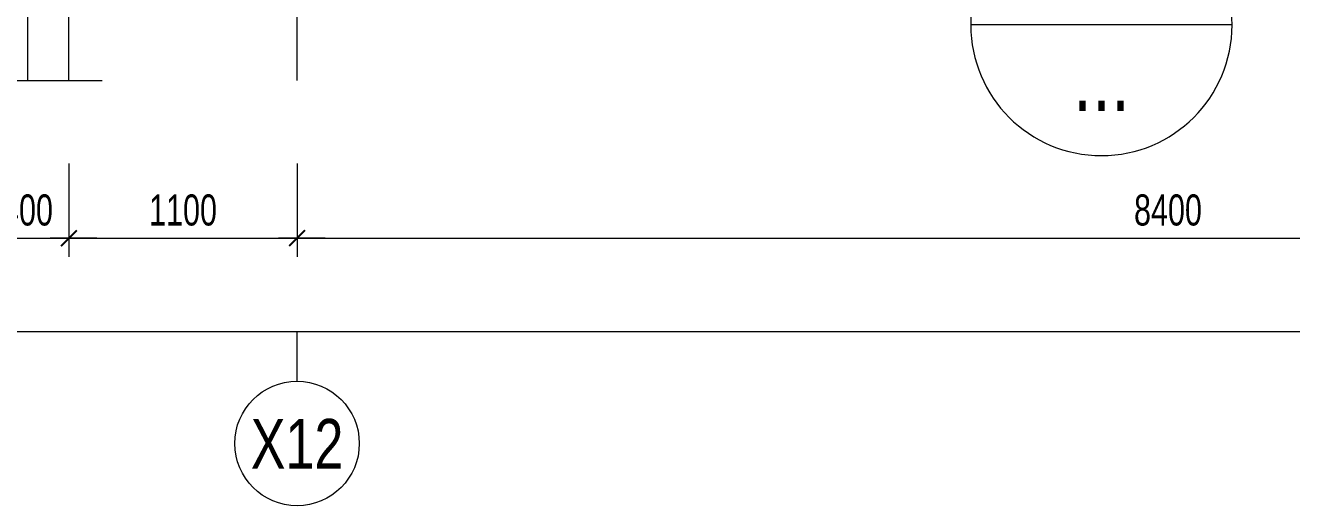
# Model space of a CAD drawing. Header units: millimetres. Extents: x 84463 to 294191, y -61495 to 44118.
# Drawn here: x 189726 to 195833, y -20101 to -17784 of the extents above; entities that cross this region are included whole.
import ezdxf
from ezdxf.enums import TextEntityAlignment as Align

# ---------------------------------------------------------------- set-up
doc = ezdxf.new("R2010")
doc.units = ezdxf.units.MM
doc.linetypes.add('CENTER2', pattern=[1.125, 0.75, -0.125, 0.125, -0.125])
for name, color, linetype, lineweight in [('NDC_S-ANNO', 7, 'Continuous', 20), ('NDC_S-DIMS', 1, 'Continuous', 15), ('NDC_S-HTCH-MAT', 8, 'Continuous', 15), ('NDC_S-TEXT-SYMB', 7, 'Continuous', 20), ('NDC_S_ANNO', 7, 'Continuous', 20), ('NDC_S_AXIS', 5, 'CENTER2', 13), ('NDC_S_CONTINUOUS', 3, 'Continuous', 20), ('NDC_S_DIM', 1, 'Continuous', 15), ('NDC_S_ENG TEXT', 2, 'Continuous', 20), ('NDC_S_SYMBOL', 1, 'Continuous', 15), ('NDC_S_TEXT SYMBOL', 7, 'Continuous', 20)]:
    doc.layers.add(name, color=color, linetype=linetype, lineweight=lineweight)
doc.styles.add('NDC_ANNO', font='', dxfattribs={"width": 0.8})
doc.styles.add('NDC_DIM', font='', dxfattribs={"width": 0.75})
doc.styles.get('NDC_ANNO').set_extended_font_data('Dotum')
doc.styles.get('NDC_DIM').set_extended_font_data('Dotum')
doc.dimstyles.new('NDC_dim_60', dxfattribs={"dimscale": 60, "dimtxt": 2.5, "dimasz": 1.5, "dimexe": 1.5, "dimexo": 2.5, "dimgap": 1, "dimtad": 1, "dimdec": 0, "dimrnd": 0.001, "dimzin": 0, "dimdsep": 46, "dimtxsty": 'NDC_DIM', "dimblk": 'DIMMARK', "dimcen": 0, "dimdle": 1.2, "dimclrd": 256, "dimclre": 256, "dimclrt": 3, "dimadec": 0, "dimazin": 0, "dimtfac": 1, "dimtdec": 0, "dimtix": 1, "dimtofl": 0, "dimtmove": 2, "dimatfit": 3, "dimfxl": 6, "dimfxlon": 1, "dimtolj": 1, "dimtzin": 0, "dimlwd": -1, "dimlwe": -1, "dimarcsym": 0})

# ---------------------------------------------------------------- blocks, each defined once
blk = doc.blocks.new('DIMMARK')
at = {"layer": 'NDC_S_DIM', "color": 1}
blk.add_line((-1.5, 0), (1, 0), dxfattribs=at)
at = {"layer": 'NDC_S_DIM', "color": 2, "const_width": 0.1}
blk.add_lwpolyline([(-0.4242640687119285, -0.4242640687119285), (0.4242640687119285, 0.4242640687119285)], dxfattribs=at)
blk = doc.blocks.new('*D379')
at = {"layer": 'Defpoints', "color": 0, "transparency": 16777216}
for p in [(189536.204028971, -18050.2405760814), (189936.204028971, -18050.2405760814), (189936.204028971, -18810.93172353373)]:
    blk.add_point(p, dxfattribs=at)
at = {"layer": 'NDC_S-DIMS', "transparency": 16777216}
for p, q in [((189536.204028971, -18450.93172353373), (189536.204028971, -18900.93172353373)), ((189936.204028971, -18450.93172353373), (189936.204028971, -18900.93172353373)), ((189626.204028971, -18810.93172353373), (189846.204028971, -18810.93172353373))]:
    blk.add_line(p, q, dxfattribs=at)
at = {"layer": 'NDC_S-DIMS', "transparency": 16777216, "xscale": 90, "yscale": 90, "zscale": 90, "rotation": 180}
blk.add_blockref('DIMMARK', (189536.204028971, -18810.93172353373), dxfattribs=at)
at = {"layer": 'NDC_S-DIMS', "transparency": 16777216, "xscale": 90, "yscale": 90, "zscale": 90}
blk.add_blockref('DIMMARK', (189936.204028971, -18810.93172353373), dxfattribs=at)
at = {"layer": 'NDC_S-DIMS', "color": 3, "transparency": 16777216, "insert": (189736.204028971, -18675.829959626), "char_height": 150, "attachment_point": 5, "style": 'NDC_DIM'}
blk.add_mtext('\\A1;400', dxfattribs=at)
blk = doc.blocks.new('*D380')
at = {"layer": 'Defpoints', "color": 0, "transparency": 16777216}
for p in [(189936.204028971, -18050.2405760814), (191036.204028971, -18050.2405760814), (191036.204028971, -18810.93172353373)]:
    blk.add_point(p, dxfattribs=at)
at = {"layer": 'NDC_S-DIMS', "transparency": 16777216}
for p, q in [((189936.204028971, -18450.93172353373), (189936.204028971, -18900.93172353373)), ((191036.204028971, -18450.93172353373), (191036.204028971, -18900.93172353373)), ((190026.204028971, -18810.93172353373), (190946.204028971, -18810.93172353373))]:
    blk.add_line(p, q, dxfattribs=at)
at = {"layer": 'NDC_S-DIMS', "transparency": 16777216, "xscale": 90, "yscale": 90, "zscale": 90, "rotation": 180}
blk.add_blockref('DIMMARK', (189936.204028971, -18810.93172353373), dxfattribs=at)
at = {"layer": 'NDC_S-DIMS', "transparency": 16777216, "xscale": 90, "yscale": 90, "zscale": 90}
blk.add_blockref('DIMMARK', (191036.204028971, -18810.93172353373), dxfattribs=at)
at = {"layer": 'NDC_S-DIMS', "color": 3, "transparency": 16777216, "insert": (190486.204028971, -18675.829959626), "char_height": 150, "attachment_point": 5, "style": 'NDC_DIM'}
blk.add_mtext('\\A1;1100', dxfattribs=at)
blk = doc.blocks.new('*D381')
at = {"layer": 'Defpoints', "color": 0, "transparency": 16777216}
for p in [(191036.204028971, -18050.2405760814), (199436.204028971, -18050.2405760814), (199436.204028971, -18810.93172353373)]:
    blk.add_point(p, dxfattribs=at)
at = {"layer": 'NDC_S-DIMS', "transparency": 16777216}
for p, q in [((191036.204028971, -18450.93172353373), (191036.204028971, -18900.93172353373)), ((199436.204028971, -18450.93172353373), (199436.204028971, -18900.93172353373)), ((191126.204028971, -18810.93172353373), (199346.204028971, -18810.93172353373))]:
    blk.add_line(p, q, dxfattribs=at)
at = {"layer": 'NDC_S-DIMS', "transparency": 16777216, "xscale": 90, "yscale": 90, "zscale": 90, "rotation": 180}
blk.add_blockref('DIMMARK', (191036.204028971, -18810.93172353373), dxfattribs=at)
at = {"layer": 'NDC_S-DIMS', "transparency": 16777216, "xscale": 90, "yscale": 90, "zscale": 90}
blk.add_blockref('DIMMARK', (199436.204028971, -18810.93172353373), dxfattribs=at)
at = {"layer": 'NDC_S-DIMS', "color": 3, "transparency": 16777216, "insert": (195236.204028971, -18675.829959626), "char_height": 150, "attachment_point": 5, "style": 'NDC_DIM'}
blk.add_mtext('\\A1;8400', dxfattribs=at)
blk = doc.blocks.new('*D386')
at = {"layer": 'Defpoints', "color": 0, "transparency": 16777216}
for p in [(189536.204028971, -18050.2405760814), (217236.1580600715, -18050.2405760814), (217236.1580600715, -19260.93172353373)]:
    blk.add_point(p, dxfattribs=at)
at = {"layer": 'NDC_S-DIMS', "transparency": 16777216}
for p, q in [((189536.204028971, -18900.93172353373), (189536.204028971, -19350.93172353373)), ((217236.1580600715, -18900.93172353373), (217236.1580600715, -19350.93172353373)), ((189626.204028971, -19260.93172353373), (217146.1580600715, -19260.93172353373))]:
    blk.add_line(p, q, dxfattribs=at)
at = {"layer": 'NDC_S-DIMS', "transparency": 16777216, "xscale": 90, "yscale": 90, "zscale": 90, "rotation": 180}
blk.add_blockref('DIMMARK', (189536.204028971, -19260.93172353373), dxfattribs=at)
at = {"layer": 'NDC_S-DIMS', "transparency": 16777216, "xscale": 90, "yscale": 90, "zscale": 90}
blk.add_blockref('DIMMARK', (217236.1580600715, -19260.93172353373), dxfattribs=at)
at = {"layer": 'NDC_S-DIMS', "color": 3, "transparency": 16777216, "insert": (203386.1810445213, -19125.829959626), "char_height": 150, "attachment_point": 5, "style": 'NDC_DIM'}
blk.add_mtext('\\A1;27700', dxfattribs=at)
blk = doc.blocks.new('*U14')
at = {"layer": 'NDC_S_SYMBOL'}
blk.add_line((3.061616997868383e-16, 5), (4.286263797015736e-16, 9), dxfattribs=at)
blk.add_circle((0, 0), 5, dxfattribs=at)
at = {"layer": 'NDC_S_TEXT SYMBOL', "color": 7, "style": 'NDC_ANNO', "width": 0.8}
blk.add_attdef('GRID', text='', height=4, dxfattribs=at).set_placement((0, 0), align=Align.MIDDLE)
blk = doc.blocks.new('MARK4')
at = {"layer": 'NDC_S_ANNO'}
blk.add_line((-5, 0), (5, 0), dxfattribs=at)
blk.add_circle((0, 0), 5, dxfattribs=at)

msp = doc.modelspace()

# ---------------------------------------------------------------- linework, layer by layer
at = {"layer": 'NDC_S-HTCH-MAT'}
msp.add_lwpolyline([(188976.204028971, -18050.2405760814), (189456.204028971, -18050.2405760814), (189456.204028971, -17890.2405760814), (189616.204028971, -18210.2405760814), (189616.204028971, -18050.2405760814), (190096.204028971, -18050.2405760814)], dxfattribs=at)
at = {"layer": 'NDC_S_AXIS', "ltscale": 1000}
msp.add_line((191036.204028971, -18050.2405760814), (191036.204028971, -13389.27506654527), dxfattribs=at)
at = {"layer": 'NDC_S_CONTINUOUS'}
msp.add_line((189936.204028971, -18050.2405760814), (189936.204028971, -13389.27506654527), dxfattribs=at)
at = {"layer": 'NDC_S_ENG TEXT', "ltscale": 2000}
msp.add_line((189736.2040289711, -13389.27506654527), (189736.204028971, -18050.2405760814), dxfattribs=at)

# ---------------------------------------------------------------- block references
at = {"layer": 'NDC_S-ANNO', "xscale": -125.9999999999999, "yscale": 125.9999999999999, "zscale": 125.9999999999999}
msp.add_blockref('MARK4', (194915.432891221, -17782.5860634688), dxfattribs=at)
at = {"layer": 'NDC_S_AXIS', "xscale": 60, "yscale": 60, "zscale": 60}
msp.add_blockref('*U14', (191036.204028984, -19800.93172353373), dxfattribs=at).add_auto_attribs({'GRID': 'X12'})

# ---------------------------------------------------------------- texts
at = {"layer": 'NDC_S-TEXT-SYMB', "style": 'NDC_ANNO', "width": 0.8}
msp.add_text('...', height=314.9999999999998, rotation=1.821382045186226e-05, dxfattribs=at).set_placement((194915.7748166514, -18039.24701088702), align=Align.MIDDLE_CENTER)

# ---------------------------------------------------------------- dimensions: what is measured, and where the dimension line sits
at = {"layer": 'NDC_S-DIMS'}
for base, p1, p2, picture, middle in [((189936.204028971, -18810.93172353373), (189536.204028971, -18050.2405760814), (189936.204028971, -18050.2405760814), '*D379', (189736.204028971, -18675.829959626)), ((217236.1580600715, -19260.93172353373), (189536.204028971, -18050.2405760814), (217236.1580600715, -18050.2405760814), '*D386', (203386.1810445213, -19125.829959626)), ((191036.204028971, -18810.93172353373), (189936.204028971, -18050.2405760814), (191036.204028971, -18050.2405760814), '*D380', (190486.204028971, -18675.829959626)), ((199436.204028971, -18810.93172353373), (191036.204028971, -18050.2405760814), (199436.204028971, -18050.2405760814), '*D381', (195236.204028971, -18675.829959626))]:
    dim = msp.add_linear_dim(base=base, p1=p1, p2=p2, dimstyle='NDC_dim_60', dxfattribs=at)
    dim.commit()
    dim.dimension.update_dxf_attribs({"geometry": picture, "text_midpoint": middle})

doc.saveas('drawing.dxf')
